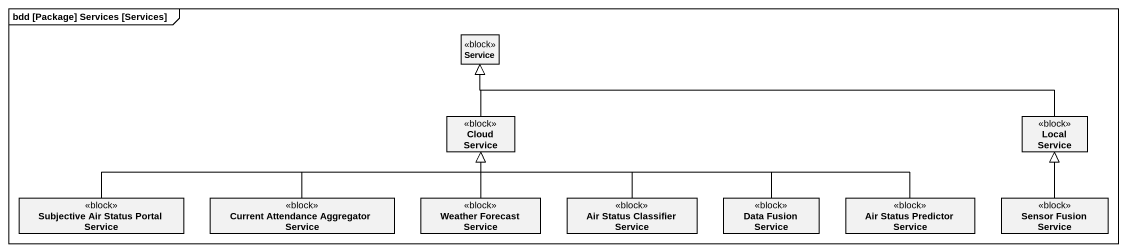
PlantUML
@startuml
mainframe bdd [Package] Services [Services]
hide circle
hide empty members
class Service <<block>>
class "Cloud Service" as Cloud_Service <<block>>
class "Local Service" as Local_Service <<block>>
class "Subjective Air Status Portal Service" as Subjective_Air_Status <<block>>
class "Current Attendance Aggregator Service" as Current_Attendance <<block>>
class "Weather Forecast Service" as Weather_Forecast_Service <<block>>
class "Air Status Classifier Service" as Air_Status_Classifier <<block>>
class "Data Fusion Service" as Data_Fusion_Service <<block>>
class "Air Status Predictor Service" as Air_Status_Predictor_Service <<block>>
class "Sensor Fusion Service" as Sensor_Fusion_Service <<block>>
Cloud_Service -up-|> Service
Local_Service -left-|> Service
Subjective_Air_Status -right-|> Cloud_Service
Current_Attendance -right-|> Cloud_Service
Weather_Forecast_Service -up-|> Cloud_Service
Air_Status_Classifier -left-|> Cloud_Service
Data_Fusion_Service -left-|> Cloud_Service
Air_Status_Predictor_Service -left-|> Cloud_Service
Sensor_Fusion_Service -up-|> Local_Service
@enduml
